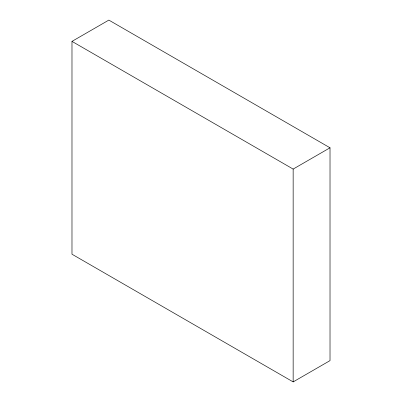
<?xml version="1.0" encoding="UTF-8"?>
<svg xmlns="http://www.w3.org/2000/svg" width="402" height="402" viewBox="0 0 402 402"><rect width="100%" height="100%" fill="white"/><g stroke="black" fill="none" stroke-linecap="round" stroke-linejoin="round"><path stroke-width="0.6" d="M71.983 41.381L108.847 20.1L330.017 147.795L330.017 360.619L293.153 381.9L71.983 254.205L71.983 41.381L293.153 169.076L330.017 147.795M293.153 169.076L293.153 381.9"/></g></svg>
